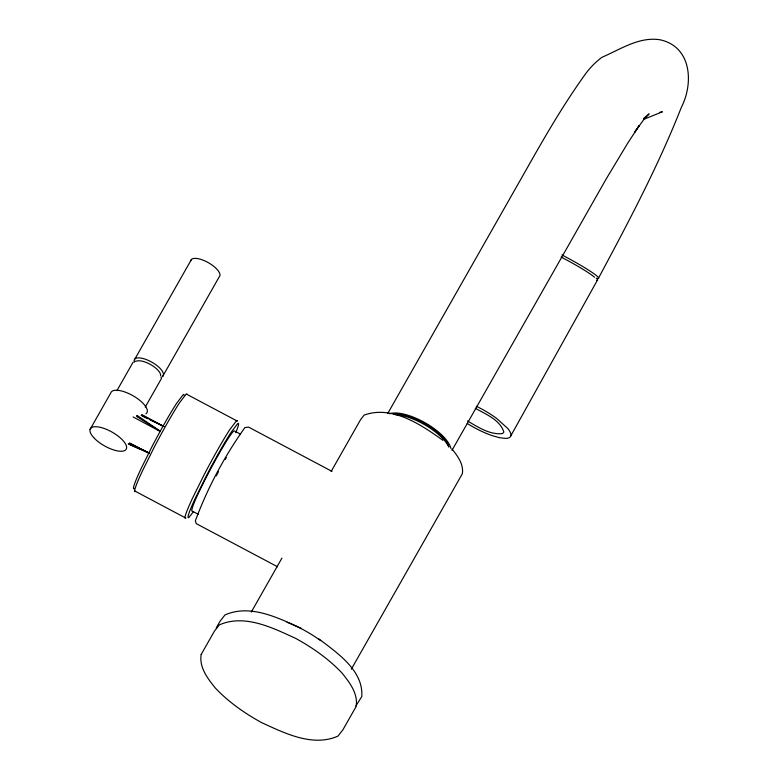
<?xml version="1.0" encoding="UTF-8"?>
<svg xmlns="http://www.w3.org/2000/svg" width="779" height="779" viewBox="0 0 779 779"><rect width="100%" height="100%" fill="white"/><g stroke="black" fill="none" stroke-linecap="round" stroke-linejoin="round"><path stroke-width="1.17" d="M598.593 277.976C628.419 222.219 658.226 166.19 681.382 107.259C693.68 83.372 691.694 46.847 660.349 39.846C639.442 36.292 620.454 49.33 601.982 57.286C594.708 62.622 588.603 69.273 583.52 76.693C561.893 107.064 543.304 139.441 525.007 171.877L387.747 413.483M161.545 378.341L145.245 407.086M510.858 435.753L597.62 279.788M129.285 443.67L129.674 442.988L149.451 453.242L129.119 443.962L149.393 453.329M90.111 429.346L110.832 392.859A20.624 7.858 29.6 0 1 133.891 396.248A20.624 7.858 29.6 0 1 145.916 413.785M116.957 390.581L133.073 362.225M134.952 358.905L191.478 259.407M162.636 376.461L219.162 276.964A16.505 6.29 29.6 0 0 208.363 262.679A16.505 6.29 29.6 0 0 190.68 260.838M141.194 415.558L141.476 415.061L163.872 426.541M216.231 627.952L219.999 621.311L224.965 614.943C250.322 603.744 278.376 617.932 301.434 628.487M251.315 612.012L281.93 558.115M331.163 471.451L360.58 419.667L364.144 415.09C392.041 405.031 421.069 424.623 442.862 440.32M451.995 450.33L606.218 178.917L627.446 143.628L639.14 125.633L634.525 132.391L643.201 120.385L649.16 113.841L643.668 118.427M351.31 669.21L462.375 473.69C463.817 464.226 457.575 455.89 451.937 448.967M193.513 511.618L188.946 517.383A51.531 3.574 -62 0 1 195.363 498.122L206.649 475.336A54.384 3.768 -62 0 1 231.071 432.355L237.663 423.669A51.531 3.574 -62 0 1 235.755 432.725M355.886 705.93L361.787 696.572C363.54 670.427 337.249 653.036 318.981 638.955M643.727 119.333L662.413 111.806L660.017 112.215M134.806 361.388L137.279 360.94A14.421 5.492 29.6 0 1 152.129 365.497A14.421 5.492 29.6 0 1 160.649 375.76M128.233 443.952L139.168 448.84M475.287 408.264C485.687 414.194 500.03 419.793 503.877 432.043L502.494 433.582C489.825 435.003 478.053 427.106 467.536 420.981M142.275 416.083L147.669 418.712M149.831 419.754L163.853 426.58M129.421 443.436L149.422 453.281M332.02 471.392L248.579 427.106L244.888 427.593C224.547 456.163 207.535 487.927 195.363 520.82L196.191 523.595L277.499 566.742M240.458 434.127L234.226 430.826A45.386 3.145 -62 0 0 214.614 461.626A45.386 3.145 -62 0 0 192.861 506.204L191.761 509.943A45.386 3.145 -62 0 0 192.121 511.014L198.353 514.325M134.67 490.936L185.012 517.655M133.092 416.96L160.416 431.537M141.914 414.642L163.911 426.502M389.588 413.805A37.129 14.149 29.6 0 1 424.75 422.588A37.129 14.149 29.6 0 1 450.856 448.314M393.473 414.428A35.055 13.36 29.6 0 1 425.577 423.98A35.055 13.36 29.6 0 1 448.772 446.688M561.902 254.918A37.129 3.165 28.3 0 1 597.678 278.415M561.143 257.051A35.055 2.989 28.3 0 1 594.543 277.275M394.992 414.652A37.129 14.149 29.6 0 1 448.87 447.039M467.234 423.484A37.704 10.273 29.1 0 0 492.318 435.665L499.495 437.691L505.211 438.392A35.902 9.776 29.1 0 0 507.733 428.46L496.681 418.469A37.704 10.273 29.1 0 0 476.368 406.268M596.305 278.152A37.129 3.165 28.3 0 1 596.704 280.226M287.062 622.294A57.763 22.007 29.6 0 1 320.646 640.659M216.289 475.901A45.386 3.145 -62 0 1 218.51 471.714M225.219 459.493A45.386 3.145 -62 0 1 226.309 457.565M185.928 518.025A53.459 3.71 -62 0 1 192.588 498.044L204.302 474.411A56.419 3.914 -62 0 1 229.639 429.813L236.475 420.806A53.459 3.71 -62 0 1 237.4 421.157L187.057 394.447A53.459 3.71 -62 0 0 186.132 394.077L179.297 403.094A56.419 3.914 -62 0 0 153.969 447.691L142.255 471.324A53.459 3.71 -62 0 0 135.595 491.306M134.407 488.443A51.531 3.574 -62 0 1 140.824 469.182L152.119 446.396A54.384 3.768 -62 0 1 176.541 403.415L183.123 394.719A51.531 3.574 -62 0 1 184.019 395.07M134.358 362.274A16.505 6.29 29.6 0 1 151.847 362.177A16.505 6.29 29.6 0 1 160.902 377.299M201.167 654.477C198.996 667.467 207.847 678.733 215.491 688.208C228.783 702.181 244.674 713.282 261.51 722.561C284.569 733.117 312.622 747.304 337.979 736.106L342.945 729.738L356.13 706.524C358.301 693.534 349.45 682.268 341.806 672.793C328.514 658.82 312.622 647.719 295.786 638.439C272.728 627.884 244.674 613.696 219.318 624.894L214.352 631.263L201.167 654.477M137.123 415.46L136.578 416.424L160.523 431.41L137.123 415.46M93.646 437.525A20.624 7.858 29.6 0 0 125.195 450.272A20.624 7.858 29.6 0 0 106.022 429.171A20.624 7.858 29.6 0 0 93.646 437.525"/></g></svg>
